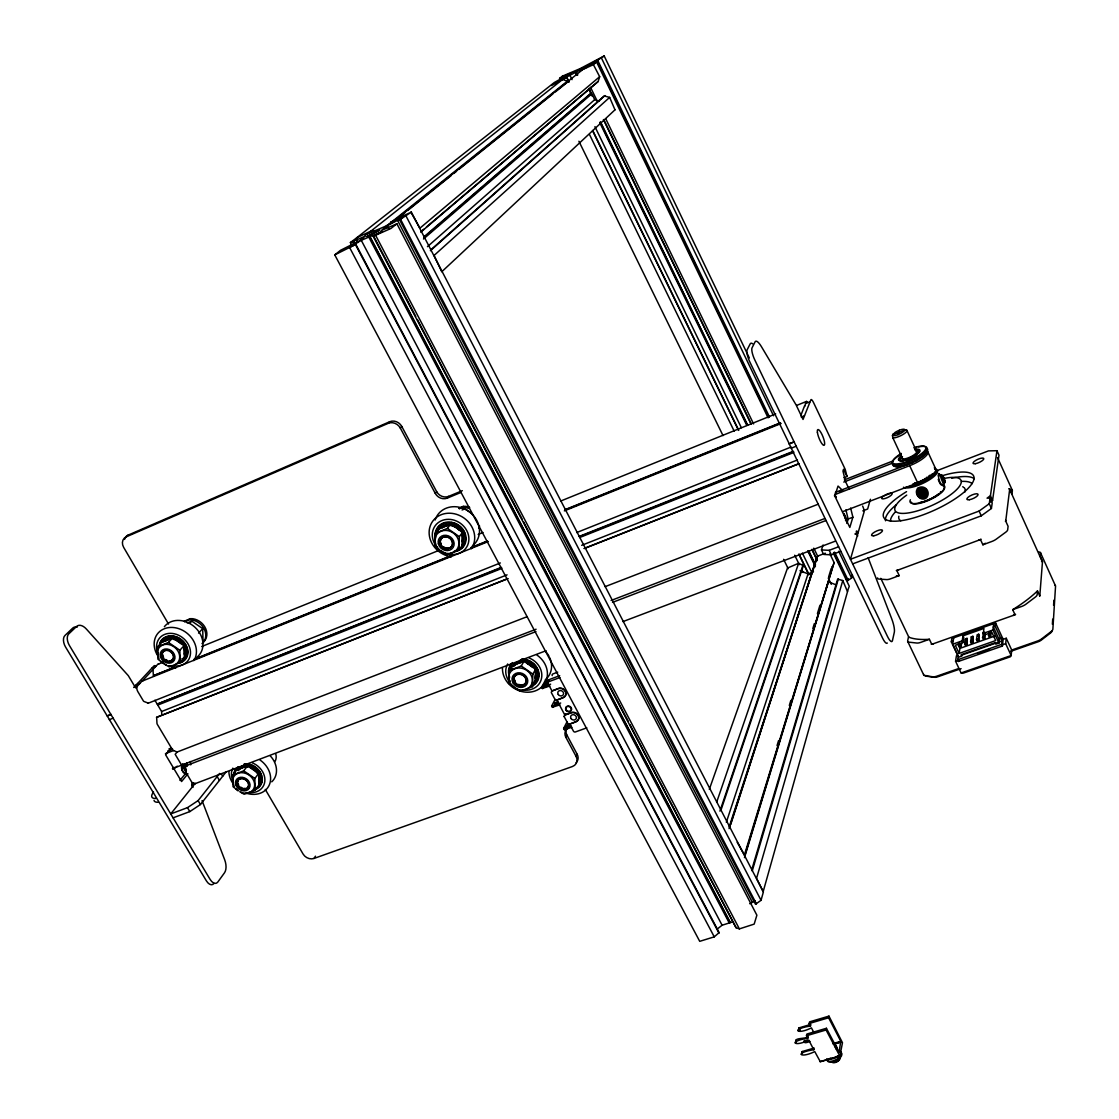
<?xml version="1.0" encoding="UTF-8"?>
<svg xmlns="http://www.w3.org/2000/svg" width="1119" height="1119" viewBox="0 0 1119 1119"><rect width="100%" height="100%" fill="white"/><g stroke="black" fill="none" stroke-linecap="round" stroke-linejoin="round"><path stroke-width="1.5" d="M508.613 683.205L509.103 670.603L511.901 665.847L523.986 661.273L535.581 669.316L535.022 681.877L532.336 686.702L520.209 691.22L508.613 683.205L510.012 680.8M511.887 668.812L511.901 665.847M804.687 406.477L806.184 401.707A4.868 1.203 68.2 0 1 807.47 402.141M532.336 686.702L532.896 674.086L535.581 669.316M164.745 664.28L169.249 666.924L180.215 662.504L184.397 657.944L184.034 645.733L172.676 637.942L161.737 642.418L157.471 646.908L157.891 659.161L163.248 663.399A11.959 9.875 38.9 0 0 165.976 664.854M184.034 645.733L179.851 650.237L180.215 662.504M234.165 786.503L232.584 781.216A11.68 9.553 34.6 0 1 241.522 772.656A11.68 9.553 34.6 0 1 253.929 781.118A11.68 9.553 34.6 0 1 249.271 792.602L255.034 790.168L258.811 785.132L259.007 778.922L258.643 773.467L247.523 765.886L236.641 770.012L232.78 774.977L233.004 786.671L238.263 790.839L235.955 788.881M258.643 773.467L254.866 778.46L255.034 790.168M435.207 533.385L434.899 546.604L440.592 551.066L446.761 554.856L458.972 549.919L462.063 545.652L462.427 532.462L456.748 528.014L450.579 524.196L438.396 529.189L435.207 533.385L447.418 528.392L450.579 524.196M462.427 532.462L459.336 536.686L458.972 549.919M1052.378 624.22L1052.713 619.073M1053.58 605.337L1053.902 600.19M1012.695 609.659A81.645 28.311 -24.2 0 0 1037.481 590.93L1037.173 594.651A6.742 2.392 -23.6 0 1 1035.187 597.196L1025.983 604.162A6.756 2.406 -23.7 0 1 1021.479 606.526L1012.695 609.659L1015.045 614.765L931.777 644.306L929.399 639.285A81.645 28.311 -24.2 0 1 908.474 637.047L907.677 640.865A6.56 2.322 -24.9 0 0 909.034 642.18L916.769 643.033A6.588 2.336 -24.8 0 0 920.895 642.32L929.399 639.285M833.361 553.192L849.293 586.244L847.377 591.364L842.775 580.551L837.655 579.096L751.8 869.617M956.423 655.748L955.57 661.245L961.095 672.967L963.389 673.106L1010.331 656.783L1011.156 655.538L1005.673 643.691L1006.261 638.25L1003.156 639.341L1002.414 646.041L958.437 661.441L957.654 659.762L958.172 656.377L951.318 641.816L951.863 638.487L995.588 622.989L1003.156 639.341M1002.414 646.041L1001.631 644.348L1002.386 637.648M953.696 637.844L952.661 644.236L958.745 657.147L961.822 656.07L961.165 654.671L995.225 642.712L995.882 644.124L999.001 643.033L999.547 638.222M961.417 655.23L1002.009 640.991L995.197 626.29L995.588 622.989M999.001 643.033L992.945 629.983L993.728 623.647M988.72 632.221L988.972 636.865L990.525 636.319L991.14 631.466M990.525 636.319L990.273 631.676M984.594 632.137L983.055 632.683L983.069 638.949L984.622 638.403L985.252 633.55M984.622 638.403L984.384 633.76M983.293 633.396L983.951 628.416L962.983 635.858L962.214 640.851L963.011 642.544L955.304 645.271L959.137 653.412L995.686 640.572L991.868 632.347L984.091 635.102L983.293 633.396L992.945 629.983M978.719 640.488L978.719 634.207L977.181 634.753L976.509 639.62L977.167 641.033L978.719 640.488L978.719 634.207M852.664 563.892L981.265 515.831L991.42 508.474L992.217 502.893L990.063 498.179L987.07 498.151L990.427 495.731L996.959 450.705L988.469 450.887L936.659 470.791M990.329 502.053L992.567 500.445L998.987 455.195L996.959 450.705M972.831 642.558L972.873 636.291L971.32 636.823L970.621 641.691L971.292 643.103L972.831 642.558L972.873 636.291M971.292 643.103L971.754 639.858M991.42 508.474L989.266 503.732L990.063 498.179M966.956 644.628L967.012 638.348L965.487 638.893L964.76 643.775L965.417 645.173L966.956 644.628L967.012 638.348M965.417 645.173L965.487 638.893M963.011 642.544L963.767 637.536L962.983 635.858M959.137 653.412L959.92 648.377L958.004 644.306M958.437 661.441L958.633 660.168L955.57 661.245M959.403 642.586L959.556 647.244L961.095 646.698L961.585 643.439M828.955 1016.122L828.606 1017.772L840.803 1041.327L839.026 1052.112L826.423 1028.291L806.841 1034.054L806.477 1035.746L807.792 1038.264C788.601 1041.006 793.609 1047.608 808.757 1040.111L813.793 1049.748C794.616 1052.447 799.623 1059.022 814.758 1051.58L820.325 1061.749L839.879 1056.112L842.481 1042.726L828.955 1016.122L809.541 1021.871L809.177 1023.521L810.478 1026.039C791.469 1028.781 796.406 1035.341 811.429 1027.871L813.569 1031.97M720.902 810.324L803.358 565.668L798.63 563.263L787.678 567.976M334.735 254.852L699.725 941.331L714.258 936.855L719.153 932.589L355.842 244.348L349.142 247.495L361.269 240.305L382.027 231.465L373.187 236.319L736.092 927.749L739.379 928.896L754.178 924.112L756.878 915.202L396.895 223.786L381.383 230.486L387.244 225.772L402.015 217.925L399.623 219.856L755.493 904.222L761.046 900.319L763.368 891.997L756.556 878.303L842.775 580.551M839.879 1056.112L826.074 1029.984L826.423 1028.291M847.698 591.028L763.214 891.493M813.793 1049.748L814.156 1048.055L802.225 1051.524L801.288 1054.434M807.792 1038.264L808.17 1036.586C807.414 1039.131 792.714 1037.411 796.308 1041.873M810.478 1026.039L810.841 1024.375L799.008 1027.885L798.071 1030.753M801.847 1053.217L802.225 1051.524M809.974 1041.425C808.45 1042.013 802.687 1044.489 804.393 1040.446M923.189 496.276L925.259 492.542L919.552 491.8L919.189 493.437A5.833 1.259 69 0 1 920.336 495.899A5.889 2.14 6.5 0 1 923.203 496.263A5.875 0.895 -54.1 0 1 924.909 494.15A5.847 1.245 69 0 0 923.748 491.675L924.112 490.066M799.581 1031.368L799.959 1029.704M795.287 1042.992L795.665 1041.313M795.833 1041.775L796.224 1040.083M798.63 1029.536L799.008 1027.885M920.336 495.899L922.49 491.814L923.553 494.64L920.713 494.276L919.552 491.8M898.109 434.62L899.298 430.256M892.458 435.515L894.864 432.577A6.644 1.776 -24.9 0 1 903.411 429.206A6.644 1.776 -24.9 0 1 902.557 432.312A6.644 1.776 -24.9 0 1 894.011 435.669L892.458 435.515L892.878 437.865L902.907 459.405M833.893 552.436L847.517 580.719L851.587 578.047L852.44 574.998M870.414 499.27L867.645 509.019L862.819 510.865M847.517 580.719L848.118 578.607L845.88 579.432M854.888 534.029L858.063 532.826L864.092 511.929A4.798 1.147 69 0 0 862.623 506.054M736.092 927.749L629.955 724.622M752.234 870.988L838.369 578.831M850.65 508.054L852.888 517.202L849.825 527.441L834.802 495.983L838.047 486.052L842.649 490.514L839.488 491.731M744.764 853.825L834.089 562.535L829.864 553.779M834.089 562.535L744.792 855.587L737.197 842.271M744.471 857.63L828.438 581.866L836.494 585.013M846.803 523.412L848.132 519.006L845.908 509.872M777.048 745.548L778.586 740.54M789.315 705.46L790.839 700.452M812.814 628.612L814.338 623.605M817.416 613.59L819.961 605.225M828.647 576.831L831.207 568.48M423.919 237.522L591.168 93.492L589.237 88.373M420.772 232.165L598.147 81.491L599.672 76.707L593.406 64.636L579.838 70.889L585.992 67.574L581.782 69.14L561.71 79.575L566.746 77.141L569.039 81.855M868.12 557.696L891.563 618.387A14.057 3.469 69.7 0 1 894.319 632.249L892.444 640.655A9.973 2.476 69.8 0 1 887.451 636.375L754.877 360.108A10.365 2.686 67.7 0 1 752.052 347.827L755.087 341.854A14.729 3.777 67.7 0 1 761.493 346.764L796.099 404.924L803.036 419.443L810.869 399.805A4.868 1.189 68.2 0 1 813.513 402.532L845.251 469.448L847.013 476.54L843.558 469.253L842.957 471.085L845.516 481.534L849.027 488.919M840.761 551.289L831.347 554.842L823.64 554.437L821.472 549.947L823.066 545.009M729.182 826.983L815.989 560.101L817.625 556.101L825.318 553.192M729.07 828.647L817.625 556.101M730.693 824.507L815.989 560.101M726.343 822.269L808.058 573.879L813.499 571.837M928.938 476.107C929.805 477.365 924.14 479.645 922.699 480.457M719.923 811.149L803.022 564.983M716.622 802.337L798.63 563.263M709.306 789.371L787.664 567.571M551.779 691.08L551.275 692.479L555.052 699.529L556.619 700.158L563.081 697.766A5.399 4.7 27.8 0 0 565.333 691.5A5.399 4.7 27.8 0 0 558.255 688.689L551.779 691.08L558.395 688.423A5.399 4.7 27.8 0 1 565.473 691.234A5.399 4.7 27.8 0 1 563.221 697.501L556.619 700.158M564.158 716.594L564.647 715.209L571.124 712.845A5.385 4.658 26.8 0 1 578.187 715.656A5.385 4.658 26.8 0 1 575.921 721.853L569.459 724.217L567.892 723.587L564.158 716.594L565.599 713.768M804.589 405.749L800.77 415.681M789.189 443.865L794.168 441.823L789.189 443.865L882.583 638.124A9.959 2.504 69.8 0 0 887.325 643.047M912.768 484.037L914.139 484.037M265.273 789.413L303.095 854.049A8.393 6.84 31.9 0 0 313.991 858.455L572.424 766.515A8.798 7.553 26.3 0 0 576.117 756.472L577.18 754.276L566.969 735.183A8.826 7.623 26.5 0 1 566.41 729.168M576.117 756.472L565.878 737.351L566.969 735.183M569.459 724.217L576.061 721.587A5.385 4.658 26.8 0 0 578.313 715.377A5.385 4.658 26.8 0 0 571.249 712.579L564.787 714.943L556.758 699.893M571.921 727.266L564.284 729.714L563.626 728.469L567.067 721.699M559.934 704.802L552.296 707.292L551.625 706.047L555.15 699.389M546.757 682.24L548.226 679.569M549.891 685.975L542.239 688.507L541.568 687.248L545.89 679.373M509.103 670.603L521.244 666.015L523.986 661.273M313.991 858.455L315.488 856.175M932.393 473.855L931.623 474.54M614.974 109.802L609.645 97.381L604.204 95.94L430.717 249.971M459.559 508.669L463.336 506.361L465.868 506.375A15.302 13.568 35.8 0 1 469.686 507.369M77.281 627.088A12.952 7.497 65.9 0 0 72.693 628.137L64.93 635.522A9.106 5.315 65.9 0 0 65.587 647.076L107.214 715.95L110.935 714.523L69.406 645.481A9.12 5.301 65.9 0 1 68.749 633.913L76.484 626.542A12.966 7.469 66 0 1 86.401 629.074L128.293 675.652L135.665 687.961L141.847 681.303A1.776 0.993 67.4 0 1 142.617 681.191M232.78 774.977L243.704 770.837L247.523 765.886M168.521 624.052L123.677 547.401A8.896 7.399 42.4 0 1 126.237 536.84L388.223 423.332A9.302 8.253 41.4 0 1 400.294 428.059L435.277 493.409A9.204 8.169 37.6 0 0 447.25 498.123L448.621 496.374L462.329 490.681M173.095 817.835L189.81 811.597L200.441 804.533L225.898 772.18M191.671 785.524L193.895 784.965L170.731 813.919L187.46 807.652L198.105 800.603L219.604 773.439M435.277 493.409L436.662 491.675L401.763 426.437A9.274 8.239 41.4 0 0 389.72 421.723L128.181 535.092L126.237 536.84M926.868 492.906L926.21 493.619M187.936 773.761L181.572 781.538L165.598 754.779L171.403 747.982L168.913 748.947M179.949 780.363L186.341 772.586M185.53 765.83L183.502 768.291L175.179 754.318L177.236 751.884M399.623 219.856L411.288 212.134L396.406 219.058L390.531 222.429L397.161 219.31L395.511 220.625L385.356 226.304L364.906 235.046L373.536 230.318L371.018 231.032L356.639 237.801L356.513 238.795M615.184 109.634L441.753 271.763L434.074 255.454L609.645 97.381M527.063 616.709L177.124 752.024L173.193 750.401A1.762 0.993 68.9 0 1 172.424 749.702L157.303 724.315A1.776 0.993 68.3 0 1 156.954 723.126L156.646 717.265L507.858 578.593M400.294 428.059L401.763 426.437M137.231 686.283A4.406 2.476 67.5 0 0 137.847 691.64L143.288 700.788A1.776 1.007 67.7 0 0 144.071 701.515L148.226 703.124M198.553 633.116L202.707 628.64L191.755 621.115L187.209 622.961M388.223 423.332L389.72 421.723M153.079 669.372L142.127 681.135L488.304 541.54M133.707 687.5L138.113 682.8A1.776 0.993 67.4 0 1 138.406 682.632L149.4 670.868A1.748 0.979 67.3 0 1 149.554 670.631L153.821 666.071A4.308 2.392 67.3 0 1 156.031 666.029M189.657 623.339L191.755 621.115M157.471 646.908L168.437 642.418L172.676 637.942M184.607 621.828L190.51 618.667L192.846 618.723A14.603 12.141 39.1 0 1 205.714 628.626A14.603 12.141 39.1 0 1 203.112 642.39M919.972 481.729L917.72 482.988L909.677 465.672A18.254 5.105 -24.8 0 0 927.707 451.572L935.624 468.721M566.746 77.141L551.443 85.534M430.367 250.698L604.945 95.577M427.458 246.656L594.707 99.661L599.001 101.297M423.486 239.004L591.853 93.758L594.707 99.661M424.171 236.655L591.391 92.807M421.136 231.493L423.793 229.241M426.437 226.989L598.147 81.491M599.672 76.707L419.947 228.164L410.911 212.232M334.833 254.838L340.484 250.32L359.423 240.809L365.437 236.039L350.387 242.557L352.009 245.634M555.164 704.424L558.563 703.319M545.219 685.569L544.589 686.632L546.002 686.506M396.895 223.786L390.993 228.444L373.187 236.319M768.11 417.821L596.651 62.077L593.266 64.664M768.781 417.303L596.917 60.608L604.19 55.964L749.324 357.954M596.917 60.608L598.175 59.601L584.608 67.588L596.651 62.077M396.406 219.058L582.146 70.021M394.112 221.408L404.966 212.708M407.68 210.526L451.069 175.669M453.782 173.487L456.496 171.319M459.21 169.137L552.786 93.982M555.5 91.8L567.697 82.009L567.319 81.225L562.633 79.435L371.018 231.032M384.097 228.024L567.319 81.225M929.316 475.687L930.379 475.029M334.875 254.824L355.842 244.348M350.387 242.557L356.807 237.732M356.723 237.774L554.283 82.526L571.277 73.043L559.486 78.442L562.381 76.176M717.195 929.05L722.105 925.231L733.267 921.678M749.716 903.718L755.101 900.893M855.615 533.973A2.63 0.797 -25.3 0 1 857.714 534.057L850.454 559.276L979.097 511.075L989.266 503.732M545.429 685.415L547.764 684.338M918.447 487.926L918.475 487.912A6.518 5.987 13.8 0 1 919.552 487.352A6.532 6.071 5.7 0 1 920.769 487.031L920.797 487.031A6.882 6.462 -3.4 0 1 922.098 486.989A7.106 6.714 -13.3 0 1 923.343 487.199L923.734 487.324A7.399 7.008 -23.7 0 1 925.175 488.01L925.483 488.234A7.301 6.91 -34.4 0 1 928.155 493.955L928.099 494.332A7.399 7.008 -23.7 0 1 927.707 495.871L927.539 496.235A7.106 6.714 -13.3 0 1 926.896 497.284A6.882 6.462 -3.4 0 1 925.972 498.165A6.532 6.071 5.7 0 1 924.867 498.78A6.518 5.987 13.8 0 1 923.651 499.06A6.854 6.196 20.9 0 1 922.35 499.018A7.078 6.252 26.9 0 1 921.119 498.682L920.741 498.528A7.371 6.336 31.9 0 1 919.356 497.675L919.035 497.423A7.274 6.043 36.1 0 1 916.377 491.717L916.419 491.367A7.371 6.336 31.9 0 1 916.769 489.996L916.923 489.66A7.078 6.252 26.9 0 1 917.538 488.737M562.395 76.162L579.936 68.721L604.162 55.964M920.391 481.394L922.056 480.611M914.81 483.52L916.237 482.835M447.25 498.123L460.986 492.43M184.145 621.283L190.51 618.667M458.93 508.166L463.336 506.361M462.063 509.984L465 508.795L472.148 513.775M158.017 664.238L162.87 662.266M201.672 646.544L439.361 550.212M478.177 534.476L483.03 532.518M560.633 501.06L775.691 413.904M796.714 405.386L806.407 401.455M151.694 668.351L155.373 666.854M805.414 403.609L810.114 401.707M174.62 667.456L153.415 675.694L174.466 667.19M193.895 659.357L451.419 555.486M470.861 547.639L487.045 541.106M564.787 509.746L780.195 422.856M194.049 659.623L451.572 555.765M471.001 547.918L487.199 541.386M564.941 510.04L780.349 423.164M564.354 510.879L781.16 423.472M135.917 685.15L139.651 683.639M801.274 417.079L804.463 415.792M111.033 714.426L107.214 715.95L206.358 880.807A8.798 4.952 71.7 0 0 214.023 883.423M148.1 703.264L500.361 562.955M576.663 532.56L790.993 447.082M109.312 719.699L113.131 718.174M791.273 448.187L796.21 446.229M154.912 700.242L157.206 704.117L501.186 567.403M579.069 536.449L793.245 451.335M157.206 704.117L501.62 567.697M579.488 536.756L793.609 451.684M161.849 714.845L161.598 711.516L157.779 705.082L501.746 568.466M579.628 537.54L793.791 452.468M161.598 711.516L507.075 574.844M581.684 545.331L797.399 459.993M584.272 548.422L798.896 463.672M156.52 717.419L507.774 578.719M584.202 548.548L798.854 463.784M892.654 434.815L904.753 430.06M843.908 477.757L847.055 476.414M844.341 479.869L893.214 460.86M843.782 482.079L892.654 463.084M908.922 462.874L909.635 462.595M167.738 750.975L172.62 749.087M835.347 492.402L908.614 464.021M165.416 753.674L173.557 750.527M834.76 494.654L909.677 465.672M605.085 586.664L818.297 504.165M172.41 768.683L536.085 629.228M611.1 600.469L824.731 518.545M842.677 511.663L917.692 482.89A18.212 5.245 -24.7 0 0 932.896 474.162A18.212 5.245 -24.7 0 0 934.281 467.854M535.959 631.606L185.418 765.969L185.88 771.704A1.762 0.979 69.5 0 0 186.23 772.879L191.559 781.817A4.336 2.42 69.6 0 0 195.377 783.342M612.499 602.386L826.088 520.475M848.132 519.006L852.888 517.202M194.874 783.762L546.128 650.698M622.919 621.604L835.306 541.162M192.328 784.979L194.818 784.027A2.895 1.609 69.8 0 0 193.475 782.74M821.472 549.947L829.179 550.324L838.593 546.771M831.711 566.815L832.438 566.536M557.71 672.155L552.884 673.96A1.483 1.301 28.4 0 0 552.226 675.61M559.682 675.652L549.988 679.275A1.497 1.301 28.4 0 0 549.317 680.939M559.962 677.527L548.632 681.751A1.497 1.301 28.4 0 0 548.016 683.499L551.919 690.829M541.568 687.248L550.632 684.185M1011.072 489.772A6.518 2.014 -23.9 0 1 1012.373 490.723L1011.996 493.955L1009.716 488.919L1005.729 521.118L1008.093 526.322L1007.673 529.819A6.798 2.21 -23.9 0 1 1005.617 532.28L996.26 539.148A6.812 2.224 -24 0 1 991.7 541.526L982.888 544.785L980.482 539.568L896.809 570.494L899.228 575.614L890.682 578.775A6.658 2.154 -25 0 1 886.57 579.586L878.933 579.069A6.616 2.14 -25.1 0 1 877.632 577.894M551.625 706.047L560.689 703.026M563.626 728.469L571.263 726.021M181.824 658.881L184.397 657.944M586.818 727.826L575.404 731.952A1.497 1.287 26.6 0 1 573.46 731.169L569.599 723.937M951.318 641.816L953.15 641.159M995.197 626.29L993.322 626.948L999.351 639.942M952.661 644.236L962.214 640.851M977.838 636.165L979.377 635.62M958.899 645.831L960.438 645.299L961.095 646.698M964.76 643.775L966.298 643.229M970.621 641.691L972.173 641.145M976.509 639.62L978.062 639.075M982.412 637.536L983.965 636.991M988.315 635.452L989.867 634.907M959.92 648.377L994.693 636.11M957.654 659.762L1001.631 644.348M978.16 653.328L989.546 649.342M1002.554 644.782L1005.673 643.691M958.801 668.505L936.967 676.128A6.56 2.434 -24.7 0 1 932.84 676.785L925.063 675.764A6.518 2.42 -24.8 0 1 923.679 674.379M961.095 668.658L937.764 676.785A4.952 1.846 -24.7 0 1 934.631 677.289L926.882 676.268A4.938 1.832 -24.8 0 1 925.805 675.372M961.095 672.967L1011.156 655.538L1011.716 650.041L1006.261 638.25M247.984 793.007L244.124 794.238L239.732 791.692M809.177 1023.521L828.606 1017.772M806.477 1035.746L826.074 1029.984M807.54 1040.041L804.225 1041.09L804.029 1042.125M832.718 1043.691L840.803 1041.327M834.578 1043.677L841.04 1041.789M834.508 1044.013L840.97 1042.125M820.003 1061.637L839.572 1056M462.497 507.466L465.042 507.48A15.316 13.582 35.8 0 1 468.847 508.488M189.377 619.856L191.727 619.912A14.631 12.155 39.1 0 1 204.609 629.829A14.631 12.155 39.1 0 1 202.007 643.607M439.487 542.911L441.921 546.142A6.49 5.721 35.7 0 0 451.754 546.254A6.49 5.721 35.7 0 0 448.173 537.05A6.49 5.721 35.7 0 0 440.187 541.708L440.956 544.785M892.878 437.865L893.494 437.921A8.323 2.224 -24.9 0 0 904.935 433.193A8.323 2.224 -24.9 0 0 903.788 430.018M186.202 773.998L185.95 773.942A6.35 4.63 75.6 0 1 184.901 773.481L184.691 773.341A6.28 4.84 78 0 1 181.824 768.557L181.782 768.221A6.35 4.63 75.6 0 1 181.712 766.837L181.726 766.487A6.099 4.168 73.5 0 1 181.879 765.508A5.903 3.749 71.7 0 1 182.159 764.641A5.609 3.273 70.1 0 1 182.551 763.983A5.609 2.979 68.7 0 1 182.859 763.704M800.015 570.732L808.058 573.879M254.866 778.46L243.704 770.837M892.85 434.102L893.773 434.648M179.851 650.237L168.437 642.418M532.896 674.086L521.244 666.015M459.336 536.686L447.418 528.392M160.884 661.371L163.248 663.399M440.592 551.066L436.284 546.282L434.801 540.337A12.547 11.05 35.7 0 1 448.173 530.686A12.547 11.05 35.7 0 1 458.692 545.568A12.547 11.05 35.7 0 1 443.46 552.604M834.396 495.689L836.159 497.368L834.788 494.276M439.585 542.253L441.991 546.729M440.201 544.729L441.362 546.38M938.827 473.729L939.708 475.589M110.935 714.523L210.148 879.45A8.812 4.938 71.6 0 0 217.799 882.066L224.485 872.82A12.421 6.924 71.4 0 0 224.639 859.644L202.063 800.603M187.46 807.652L189.81 811.597M198.105 800.603L200.441 804.533M217.142 776.544L219.436 780.405M221.184 773.691L222.695 776.25M542.128 687.346L542.799 688.605M552.185 706.159L552.856 707.418M564.186 728.595L564.857 729.84M356.332 239.438L357.954 242.529M353.8 241.424L355.436 244.515M355.464 244.641L718.971 933.162M352.849 241.872L354.485 244.963M349.771 247.831L714.258 936.855M369.843 236.277L730.399 922.602M369.48 236.375L729.924 922.434M368.669 236.822L729.252 922.965M361.269 240.305L722.105 925.231M375.788 235.605L739.379 928.896M373.55 236.025L415.736 316.425M417.359 319.516L522.041 518.978M523.664 522.069L628.332 721.531M387.244 225.772L388.866 228.877M406.169 216.275L761.046 900.319M400.602 219.394L756.43 903.928M397.413 220.093L752.136 901.83M411.33 212.078L763.368 891.955M578.901 141.246L723.028 435.613M783.608 559.318L788.196 568.704M589.447 134.392L734.204 431.179M794.7 555.22L799.302 564.647M801.596 569.361L803.134 572.494M576.215 71.826L577.74 74.959M600.595 122.069L747.688 425.108M808.659 550.73L815.527 564.857M575.879 71.952L577.404 75.085M600.26 122.181L747.338 425.136M808.296 550.702L815.15 564.829M575.32 72.259L576.844 75.393M599.714 122.489L746.821 425.472M807.792 551.052L815.415 566.746M569.767 74.931L572.047 79.645M594.93 126.671L741.365 427.682M802.379 553.108L812.296 573.487M592.72 130.489L738.666 430.13M799.022 554.073L808.967 574.467M566.55 77.295L568.844 82.009M592.538 130.657L738.54 430.395M798.924 554.381L808.855 574.774M590.524 87.324L597.378 101.479M605.757 118.782L753.577 423.905M813.779 548.156L817.583 556.017M828.256 578.033L831.291 584.328M604.372 120.936L751.185 423.779M812.03 549.303L817.36 560.283M588.972 89.716L592.007 95.996M603.435 119.537L751.059 424.031M811.932 549.597L817.262 560.591M789.231 443.781L749.926 362.164A10.365 2.7 67.7 0 1 747.1 349.897L750.178 343.911A14.715 3.805 67.7 0 1 752.695 343.841M597.658 60.258L769.494 417.009M834.606 552.157L848.23 580.453M829.179 550.324L831.347 554.842M601.504 58.146L773.537 415.778M838.704 551.261L851.587 578.047M907.761 641.551L923.776 675.093M847.545 520.978L844.02 513.607L845.083 518.321M880.793 578.341L908.838 637.173M971.32 636.823L971.977 638.236M906.88 430.297L917.104 452.384M979.097 511.075L981.265 515.831M990.427 495.731L992.567 500.445M1037.481 590.93L1039.789 596.035L1042.502 561.444L1040.264 556.507L1040.544 553.08A6.448 2.182 -23.6 0 0 1038.936 552.003M997.547 457.601L1012.317 490.318M1040.446 552.618L1055.441 585.797M1009.576 489.199L1042.362 561.738M159.024 658.909L157.345 653.384A11.959 9.875 38.9 0 1 166.227 644.292A11.959 9.875 38.9 0 1 178.914 652.978A11.959 9.875 38.9 0 1 174.41 665.064M943.079 482.821L943.555 483.981A6.784 0.755 67.2 0 1 943.765 484.779A6.448 1.119 68.3 0 1 943.779 485.352A6.448 1.511 69.5 0 1 943.597 485.674A6.784 2 70.7 0 1 943.205 485.716M845.824 520.922L845.46 519.845M190.44 761.535L190.72 764.864M186.733 762.962L186.999 766.291M157.723 704.341L157.779 705.082M153.415 675.694L152.995 670.099A1.748 0.979 67.3 0 1 153.233 669.134L157.499 664.588A4.308 2.378 67.3 0 1 158.646 664.154M202.707 628.64L203.001 640.474M857.727 535.973A3.273 0.811 69.1 0 1 856.329 531.413A3.273 0.811 69.1 0 1 858.063 532.826M192.986 787.384A2.895 1.609 69.8 0 1 191.881 784.363A2.895 1.609 69.8 0 1 193.028 782.643M943.527 475.337A49.488 14.743 -24.6 0 1 966.732 489.758A49.488 14.743 -24.6 0 1 895.508 521.202A49.488 14.743 -24.6 0 1 906.558 491.647M885.507 520.797A49.46 14.841 -24.6 0 1 896.249 504.767M951.709 478.219A49.46 14.841 -24.6 0 1 974.285 478.75M886.024 494.556A5.749 1.678 -25 0 1 891.913 494.402A5.749 1.678 -25 0 1 883.395 498.85A5.749 1.678 -25 0 1 884.709 495.241M158.171 802.253A29.248 7.371 -30.6 0 1 154.016 800.323M155.877 798.462A29.262 7.315 -30.6 0 1 153.527 791.986M246.642 793.175A11.68 9.553 34.6 0 1 240.935 792.28M245.229 788.405A6.21 5.077 34.6 0 1 243.704 788.349M242.194 787.916A6.21 5.077 34.6 0 1 240.767 787.161M238.585 784.853A6.21 5.077 34.6 0 1 237.969 783.454M237.746 782.027A6.21 5.077 34.6 0 1 238.487 779.453M238.417 770.641A11.624 9.511 34.6 0 1 247.845 767.074M250.712 767.872A11.624 9.511 34.6 0 1 257.468 773.635M258.601 776.25A11.624 9.511 34.6 0 1 258.671 781.482M275.792 754.094A11.931 9.847 34.8 0 1 274.742 761.815M248.516 788.28A7.301 5.973 34.6 0 1 245.453 789.427M259.916 759.941A22.072 18.1 34.6 0 1 269.385 784.755A22.072 18.1 34.6 0 1 245.956 793.077M233.409 784.013A22.072 18.1 34.6 0 1 228.877 771.69M252.223 762.808A17.722 14.519 34.6 0 1 264.783 781.649A17.722 14.519 34.6 0 1 248.376 792.406M233.088 781.16A17.722 14.519 34.6 0 1 232.836 768.138M258.139 787.203A14.477 11.861 34.6 0 1 255.342 788.755M235.046 771.453A14.477 11.861 34.6 0 1 236.361 768.627M248.11 764.179A14.477 11.861 34.6 0 1 261.51 775.621M261.608 782.139A14.477 11.861 34.6 0 1 260.279 784.951M244.236 763.829A15.023 12.309 34.6 0 1 261.175 774.096A15.023 12.309 34.6 0 1 255.398 789.454M233.941 774.81A15.023 12.309 34.6 0 1 235.703 768.585M270.252 755.857A21.918 18.016 34.7 0 1 271.777 781.845M244.25 764.417A14.519 11.903 34.6 0 1 260.643 774.334A14.519 11.903 34.6 0 1 255.048 789.175M234.305 775.019A14.519 11.903 34.6 0 1 238.151 766.725M237.27 769.858A13.008 10.658 34.6 0 1 254.013 768.347A13.008 10.658 34.6 0 1 258.769 784.517M522.251 686.297A8.113 7.05 29.5 0 1 520.209 686.241M526.056 689.346A12.267 10.644 29.5 0 0 531.847 676.911A12.267 10.644 29.5 0 0 518.894 667.945A12.267 10.644 29.5 0 0 508.641 677.275L510.012 682.968L514.194 687.584A12.267 10.644 29.5 0 0 523.146 690.003A18.603 16.184 29.5 0 0 541.568 678.114A18.603 16.184 29.5 0 0 529.105 657.972M523.468 684.52A6.518 5.665 29.5 0 1 518.643 684.394M514.922 681.121A6.518 5.665 29.5 0 1 514.348 679.625M513.663 666.56A12.197 10.603 29.5 0 1 521.048 662.532M527.189 663.427A12.197 10.603 29.5 0 1 532.378 667.022M535.511 675.233A12.197 10.603 29.5 0 1 534.98 677.988M522.111 685.961A7.665 6.658 29.5 0 1 520.195 685.919M513.048 678.002A7.665 6.658 29.5 0 1 513.369 676.282M520.363 674.03A6.336 5.497 29.5 0 1 525.734 682.66A6.336 5.497 29.5 0 1 515.635 683.024L513.999 678.771A6.336 5.497 29.5 0 1 517.258 674.337M509.537 681.989A18.603 16.184 29.5 0 1 507.69 663.959M536.924 655.049A23.177 20.156 29.5 0 1 535.455 690.829A23.177 20.156 29.5 0 1 502.473 668.099M537.987 678.715A15.204 13.218 29.5 0 1 531.861 685.443M509.313 673.358A15.204 13.218 29.5 0 1 511.411 664.476M521.888 659.357A15.204 13.218 29.5 0 1 538.309 677.61M521.664 659.091A15.778 13.722 29.5 0 1 538.127 670.029A15.778 13.722 29.5 0 1 532.029 686.157M509.677 677.275A15.778 13.722 29.5 0 1 512.404 662.602M549.681 657.636A22.995 20.058 29.5 0 1 545.373 679.806M545.68 651.552A22.995 20.058 29.5 0 1 549.037 656.349M520.391 659.776A15.246 13.26 29.5 0 1 537.33 669.694A15.246 13.26 29.5 0 1 531.679 685.863M509.285 674.925A15.246 13.26 29.5 0 1 511.159 664.826M512.46 665.721A13.666 11.875 29.5 0 1 532.154 664.994A13.666 11.875 29.5 0 1 532.672 683.471M479.589 526.014A15.302 13.568 35.8 0 1 478.638 528.196M451.279 546.911A6.672 5.875 35.7 0 1 443.516 546.827M441.222 544.268A6.672 5.875 35.7 0 1 440.62 542.715M440.438 541.106A6.672 5.875 35.7 0 1 441.376 538.169M442.201 527.86A12.477 11.008 35.7 0 1 447.656 525.622M450.775 525.65A12.477 11.008 35.7 0 1 459.182 530.168M462.161 535.721A12.477 11.008 35.7 0 1 461.993 541.638M437.361 547.485A19.037 16.799 35.7 0 1 442.774 520.237A19.037 16.799 35.7 0 1 468.763 536.882A19.037 16.799 35.7 0 1 446.957 553.625M445.418 553.094A19.037 16.799 35.7 0 1 441.068 550.758M451.321 556.814A23.709 20.925 35.8 0 1 429.584 528.238A23.709 20.925 35.8 0 1 460.315 515.845A23.709 20.925 35.8 0 1 471.323 548.744M465.084 542.421A15.554 13.722 35.7 0 1 457.881 550.072M435.878 533.483A15.554 13.722 35.7 0 1 445.949 522.657M451.097 522.489A15.554 13.722 35.7 0 1 465.294 535.05M435.515 538.743A16.142 14.239 35.7 0 1 446.915 522.125A16.142 14.239 35.7 0 1 465.672 535.176A16.142 14.239 35.7 0 1 454.202 551.751M435.137 519.999A23.527 20.813 35.8 0 1 468.679 511.327A23.527 20.813 35.8 0 1 472.386 545.932M435.683 537.554A15.596 13.764 35.7 0 1 447.81 522.671A15.596 13.764 35.7 0 1 465.168 535.763A15.596 13.764 35.7 0 1 454.006 551.373M437.599 532.015A13.974 12.337 35.7 0 1 455.937 525.958A13.974 12.337 35.7 0 1 461.951 545.079M171.739 665.721A11.959 9.875 38.9 0 1 168.871 665.651M172.858 659.678A6.364 5.245 38.9 0 1 170.242 660.742M167.165 660.28A6.364 5.245 38.9 0 1 165.71 659.497M163.472 657.105A6.364 5.245 38.9 0 1 162.577 654.167M165.276 641.187A11.903 9.833 39 0 1 170.186 639.173M173.053 639.243A11.903 9.833 39 0 1 181.04 643.523M184.075 648.698A11.903 9.833 39 0 1 184.229 654.167M169.263 650.587A6.182 5.105 38.9 0 1 173.039 659.161A6.182 5.105 38.9 0 1 163.989 658.937L162.171 654.811A6.182 5.105 38.9 0 1 167.766 650.181M175.907 667.833A22.618 18.701 39 0 1 170.438 666.337M157.345 655.133A22.618 18.701 39 0 1 161.22 630.347A22.618 18.701 39 0 1 188.44 634.417A22.618 18.701 39 0 1 193.881 660.588M158.394 654.237A18.156 15.009 39 0 1 168.144 633.494A18.156 15.009 39 0 1 190.258 649.817A18.156 15.009 39 0 1 174.032 665.791M183.824 660.238A14.841 12.253 39 0 1 181.012 661.902M161.5 641.103A14.841 12.253 39 0 1 163.612 638.697M166.423 637.019A14.841 12.253 39 0 1 183.264 641.593A14.841 12.253 39 0 1 185.95 657.846M159.499 644.11A15.4 12.715 39 0 1 174.326 636.235A15.4 12.715 39 0 1 187.824 650.615A15.4 12.715 39 0 1 177.655 663.441M164.367 626.682A22.45 18.603 39 0 1 195 627.311A22.45 18.603 39 0 1 197.182 656.993M159.863 644.418A14.883 12.295 39 0 1 181.544 640.572A14.883 12.295 39 0 1 180.705 662.294M162.409 642.306A13.33 11.008 39 0 1 180.691 641.551A13.33 11.008 39 0 1 182.467 659.511M565.878 737.351A8.84 7.637 26.5 0 1 567.739 728.161M459.182 508.655A11.302 10.029 35.9 0 1 461.839 507.97M124.545 539.428A8.882 7.385 42.4 0 1 128.181 535.092M448.621 496.374A9.19 8.155 37.6 0 1 436.662 491.675M577.18 754.276A8.77 7.539 26.3 0 1 576.103 762.71M567.319 727.909A2.224 0.713 -28.3 0 1 566.815 727.923M567.123 726.804A2.224 0.713 -28.3 0 1 570.103 725.476M835.431 1045.608A7.162 3.609 -28 0 1 836.313 1049.202M833.04 1043.048A7.162 3.609 -28 0 1 835.124 1046.922M837.516 1055.818A4.294 2.182 -28 0 1 833.613 1058.574A4.294 2.182 -28 0 1 830.2 1058.07M839.851 1051.175A8.099 4.112 -28 0 1 836.62 1059.315A8.099 4.112 -28 0 1 826.605 1059.078M839.684 1051.874A8.099 4.112 -28 0 1 836.872 1060.364A8.099 4.112 -28 0 1 827.123 1059.092M839.362 1059.133A4 2.042 -28 0 1 837.516 1061.106M837.068 1061.385A4 2.042 -28 0 1 835.417 1062.085M839.823 1057.259A4.658 2.378 -28 0 1 838.033 1061.162A4.658 2.378 -28 0 1 832.508 1062.532M186.341 772.138A4.28 2.392 69.4 0 1 183.782 767.928A4.28 2.392 69.4 0 1 184.915 764.319M185.222 764.263A4.28 2.392 69.4 0 1 186.761 764.823M186.355 770.543A3.427 1.916 69.4 0 1 184.971 766.165A3.427 1.916 69.4 0 1 187.377 765.256M186.286 770.194A3.147 1.748 69.4 0 1 185.181 766.165A3.147 1.748 69.4 0 1 187.474 765.606M185.334 768.18A5.161 3.147 -50.2 0 1 185.558 766.137M185.222 773.271A4.28 2.392 69.4 0 1 181.684 769.019A4.28 2.392 69.4 0 1 183.39 765.088M174.144 767.354A16.156 3.916 -30.5 0 1 173.305 767.942M185.181 764.501A6.28 1.86 63.9 0 1 185.516 764.92M177.25 766.151A16.883 4.098 -30.5 0 1 176.466 766.767M175.641 767.368A16.883 4.098 -30.5 0 1 172.997 769.187M918.056 459.308A11.624 3.259 -24.8 0 1 915.706 460.79M913.034 462.189A11.624 3.259 -24.8 0 1 910.251 463.392M944.884 478.317A36.298 10.798 -24.6 0 1 954.591 491.549A36.298 10.798 -24.6 0 1 905.047 513.327A36.298 10.798 -24.6 0 1 906.726 495.088M964.102 487.66A36.242 10.924 -24.6 0 1 964.928 491.968M900.809 520.769A36.242 10.924 -24.6 0 1 898.851 516.223M962.704 486.751A36.242 10.924 -24.6 0 1 963.473 487.171M997.589 457.727A6.546 1.916 -24.1 0 1 997.589 457.993M985.349 543.261A82.4 26.059 -24.5 0 1 982.888 544.785M899.228 575.614A82.4 26.059 -24.5 0 1 896.375 575.865M890.472 521.342A45.306 13.666 -24.6 0 1 895.354 511.915M961.431 481.394A45.306 13.666 -24.6 0 1 972.173 483.632M940.729 491.619A14.841 4.42 -24.6 0 1 940.408 492.052M938.575 493.885A14.841 4.42 -24.6 0 1 937.372 494.85M936.701 495.325A14.841 4.42 -24.6 0 1 936.002 495.815M935.26 496.304A14.841 4.42 -24.6 0 1 926.714 500.557M925.819 500.892A14.841 4.42 -24.6 0 1 924.07 501.466M922.392 501.941A14.841 4.42 -24.6 0 1 920.056 502.431M1054.671 585.265A6.42 2.28 -23.4 0 1 1055.539 586.272L1052.867 629.158A6.7 2.49 -23.4 0 1 1050.923 631.731L1041.803 638.753A6.714 2.504 -23.5 0 1 1037.313 641.103L1011.716 650.041L1010.891 651.286L1037.984 641.83A5.077 1.902 -23.5 0 0 1041.397 640.04L1050.461 633.06A5.063 1.888 -23.4 0 0 1051.958 631.088M898.627 569.823A6.672 2.154 -24.9 0 1 896.319 570.494M981.055 539.162A6.798 2.196 -24.1 0 1 978.607 540.253M1005.827 520.377A6.77 2.168 -23.9 0 1 1005.394 521.3M1008.765 488.709A6.546 2.014 -23.9 0 1 1009.632 489.604M1015.604 614.359A6.728 2.42 -23.8 0 1 1013.185 615.436M1039.859 595.238A6.7 2.392 -23.5 0 1 1039.593 596.007M933.596 643.663A6.602 2.364 -24.7 0 1 931.302 644.278M1041.523 561.178A6.476 2.224 -23.5 0 1 1042.432 562.186M919.65 496.472A3.665 3.385 9.9 0 0 925.609 494.626A3.665 3.385 9.9 0 0 920.769 490.709A3.665 3.385 9.9 0 0 919.65 496.472A4.98 4.616 9.9 0 0 920.224 496.598M919.189 493.423A5.875 0.895 -54.1 0 1 920.895 491.311A5.889 2.126 6.5 0 1 923.762 491.689M943.876 480.093A4.924 1.007 68.9 0 1 943.793 483.576A4.924 1.007 68.9 0 1 940.855 477.449A4.924 1.007 68.9 0 1 941.457 475.043M941.68 475.351A4.924 1.007 68.9 0 1 942.184 476.148M942.716 477.156A4.924 1.007 68.9 0 1 943.219 478.303M942.744 480.023A5.861 5.427 7.7 0 0 943.415 481.058A5.861 1.217 -18.4 0 0 944.156 481.422A5.847 4.196 -32.6 0 1 943.765 479.324A5.847 5.427 7.7 0 1 942.632 476.848A5.861 1.231 -18.5 0 1 941.876 476.484A5.861 4.196 -32.7 0 0 942.282 478.582A5.861 5.427 7.7 0 0 942.506 479.45M917.468 488.541A6.854 6.196 20.9 0 1 918.363 487.744M943.96 485.436A19.009 5.637 -24.7 0 1 928.197 499.969A19.009 5.637 -24.7 0 1 910.39 499.787M942.576 484.905A19.009 5.637 -24.7 0 1 943.107 485.045M943.863 486.765A18.184 5.399 -24.7 0 1 930.113 499.703A18.184 5.399 -24.7 0 1 911.048 501.927M927.161 477.086A10.91 3.147 -24.7 0 1 926.224 477.785M925.161 478.498A10.91 3.147 -24.7 0 1 924.588 478.848M923.399 479.533A10.91 3.147 -24.7 0 1 922.783 479.855M921.51 480.499A10.91 3.147 -24.7 0 1 920.196 481.086M918.881 481.618A10.91 3.147 -24.7 0 1 918.237 481.869M915.132 482.793A10.91 3.147 -24.7 0 1 914.559 482.918M934.897 469.127A18.226 5.259 -24.7 0 1 928.294 479.268A18.226 5.259 -24.7 0 1 906.25 486.821M934.799 469.211A19.051 5.511 -24.7 0 1 927.497 480.96A19.051 5.511 -24.7 0 1 903.453 487.227M941.163 484.821A4.924 1.007 68.9 0 1 940.561 484.219M940.31 483.884A4.924 1.007 68.9 0 1 939.414 482.261M939.149 481.702A4.924 1.007 68.9 0 1 938.24 479.31M938.295 475.813A4.924 1.007 68.9 0 1 938.617 476.134M943.191 485.716A7.008 2.49 72 0 1 942.688 485.506L942.548 485.422A7.301 3.007 73.3 0 1 941.708 484.695L941.541 484.513A7.204 3.371 74.7 0 1 938.869 478.778L938.799 478.386A7.287 3.007 73.3 0 1 938.561 476.862L938.519 476.498A7.008 2.49 72 0 1 938.463 475.463A6.784 2 70.7 0 1 938.463 474.568A6.448 1.511 69.5 0 1 938.533 473.966A6.448 1.119 68.3 0 1 938.645 473.687M918.084 494.766A4.98 4.616 9.9 0 1 919.412 488.667A4.98 4.616 9.9 0 1 926.098 489.535A4.98 4.616 9.9 0 1 925.917 495.773M918.867 450.579A10.952 3.049 -24.8 0 1 919.133 452.608M916.881 454.873A10.952 3.049 -24.8 0 1 915.412 455.923M914.866 456.272A10.952 3.049 -24.8 0 1 913.705 456.972M912.475 457.643A10.952 3.049 -24.8 0 1 911.202 458.286M910.544 458.594A10.952 3.049 -24.8 0 1 909.229 459.154M907.915 459.671A10.952 3.049 -24.8 0 1 906.012 460.301M903.69 460.86A10.952 3.049 -24.8 0 1 900.138 458.482M900.389 458.175A10.952 3.049 -24.8 0 1 901.368 457.195M916.307 450.411A10.952 3.049 -24.8 0 1 918.307 450.425M914.81 449.586A11.777 3.273 -24.8 0 1 917.986 453.363A11.777 3.273 -24.8 0 1 902.39 460.622A11.777 3.273 -24.8 0 1 901.313 455.867M918.615 446.957A19.107 5.315 -24.8 0 1 923.623 453.279A19.107 5.315 -24.8 0 1 897.928 464.944A19.107 5.315 -24.8 0 1 897.578 456.51M898.431 455.909A19.107 5.315 -24.8 0 1 899.326 455.307M900.277 454.692A19.107 5.315 -24.8 0 1 901.257 454.09M914.461 448.09A19.107 5.315 -24.8 0 1 916.601 447.446M927.189 448.635A19.107 5.329 -24.8 0 1 911.453 462.441A19.107 5.329 -24.8 0 1 892.808 463.867M926.042 448.048A19.107 5.329 -24.8 0 1 926.49 448.201M913.929 447.712A18.282 5.077 -24.8 0 1 923.483 451.922A18.282 5.077 -24.8 0 1 897.06 463.923A18.282 5.077 -24.8 0 1 901.285 453.447M927.161 450.286A18.282 5.105 -24.8 0 1 911.719 462.93A18.282 5.105 -24.8 0 1 893.815 465.056M914.95 449.852A10.952 3.035 -24.8 0 1 917.244 453.587A10.952 3.035 -24.8 0 1 903.033 460.203A10.952 3.035 -24.8 0 1 901.424 456.146M915.846 450.985A8.295 2.308 -24.8 0 1 909.215 457.489A8.295 2.308 -24.8 0 1 902.487 456.622M367.074 236.473L379.649 230.052L367.074 236.473M557.891 702.117C554.269 706.9 552.758 701.627 557.891 702.159M547.862 683.317C544.24 687.919 542.743 682.954 547.862 683.317M573.348 72.609L582.481 68.007L573.376 72.567M239.13 786.699L237.396 782.74A6.043 4.938 34.6 0 1 244.474 778.81A6.043 4.938 34.6 0 1 248.082 787.035A6.043 4.938 34.6 0 1 239.13 786.699M817.402 432.438A8.504 2.098 68.4 0 0 823.528 445.278A8.504 2.098 68.4 0 0 822.017 434.564A8.504 2.098 68.4 0 0 817.402 432.438M873.799 535.777A6.001 1.818 -25.1 0 0 882.485 530.756A6.001 1.818 -25.1 0 0 874.806 531.931A6.001 1.818 -25.1 0 0 873.799 535.777M969.348 499.731A6.127 1.874 -24.2 0 0 978.104 494.668A6.127 1.874 -24.2 0 0 969.949 495.983A6.127 1.874 -24.2 0 0 969.348 499.731M975.446 463.686A5.889 1.72 -24.2 0 0 983.825 458.846A5.889 1.72 -24.2 0 0 976.006 460.231A5.889 1.72 -24.2 0 0 975.446 463.686M235.731 784.685A7.735 6.322 34.6 0 0 247.998 789.65A7.735 6.322 34.6 0 0 244.543 777.901A7.735 6.322 34.6 0 0 235.731 784.685M237.102 784.573A6.21 5.077 34.6 0 0 246.977 788.559A6.21 5.077 34.6 0 0 244.194 779.118A6.21 5.077 34.6 0 0 237.102 784.573M512.922 682.702A8.127 7.05 29.5 0 0 526.559 684.716A8.127 7.05 29.5 0 0 520.209 672.869A8.127 7.05 29.5 0 0 512.922 682.702M514.292 682.184A6.532 5.665 29.5 0 0 525.259 683.821A6.532 5.665 29.5 0 0 520.139 674.281A6.532 5.665 29.5 0 0 514.292 682.184M438.382 543.82A8.309 7.315 35.7 0 0 451.656 549.079A8.309 7.315 35.7 0 0 448.411 535.889A8.309 7.315 35.7 0 0 438.382 543.82M439.907 543.652A6.686 5.889 35.7 0 0 450.565 547.876A6.686 5.889 35.7 0 0 447.964 537.274A6.686 5.889 35.7 0 0 439.907 543.652M160.479 656.811A7.931 6.532 38.9 0 0 172.969 661.833A7.931 6.532 38.9 0 0 169.277 649.566A7.931 6.532 38.9 0 0 160.479 656.811M161.863 656.671A6.364 5.259 38.9 0 0 171.906 660.7A6.364 5.259 38.9 0 0 168.941 650.838A6.364 5.259 38.9 0 0 161.863 656.671M566.088 710.369A2.993 2.602 27.2 0 0 571.11 710.509A2.993 2.602 27.2 0 0 568.228 706.411A2.993 2.602 27.2 0 0 566.088 710.369M571.124 718.622A2.993 2.588 26.8 0 0 576.159 718.762A2.993 2.588 26.8 0 0 573.278 714.677A2.993 2.588 26.8 0 0 571.124 718.622M558.269 694.507A2.993 2.616 27.8 0 0 563.319 694.647A2.993 2.616 27.8 0 0 560.423 690.535A2.993 2.616 27.8 0 0 558.269 694.507M567.109 726.567A2.224 0.713 -28.3 0 0 569.837 724.427A2.224 0.713 -28.3 0 0 566.648 725.406A2.224 0.713 -28.3 0 0 567.109 726.567M566.284 709.964A2.993 2.588 27.2 0 0 571.319 710.103A2.993 2.588 27.2 0 0 568.438 706.019A2.993 2.588 27.2 0 0 566.284 709.964M918.881 497.032A4.994 4.616 9.9 0 0 926.994 494.514A4.994 4.616 9.9 0 0 920.405 489.185A4.994 4.616 9.9 0 0 918.881 497.032M919.44 496.696A3.986 3.693 9.9 0 0 925.931 494.682A3.986 3.693 9.9 0 0 920.657 490.416A3.986 3.693 9.9 0 0 919.44 496.696M942.03 477.156A3.944 0.797 68.9 0 0 944.8 482.499A3.944 0.797 68.9 0 0 943.359 476.778A3.944 0.797 68.9 0 0 942.03 477.156M942.142 477.295A3.609 0.727 68.9 0 0 944.674 482.191A3.609 0.727 68.9 0 0 943.359 476.946A3.609 0.727 68.9 0 0 942.142 477.295M938.827 473.729A6.784 0.755 67.2 0 0 938.645 473.687"/></g></svg>
